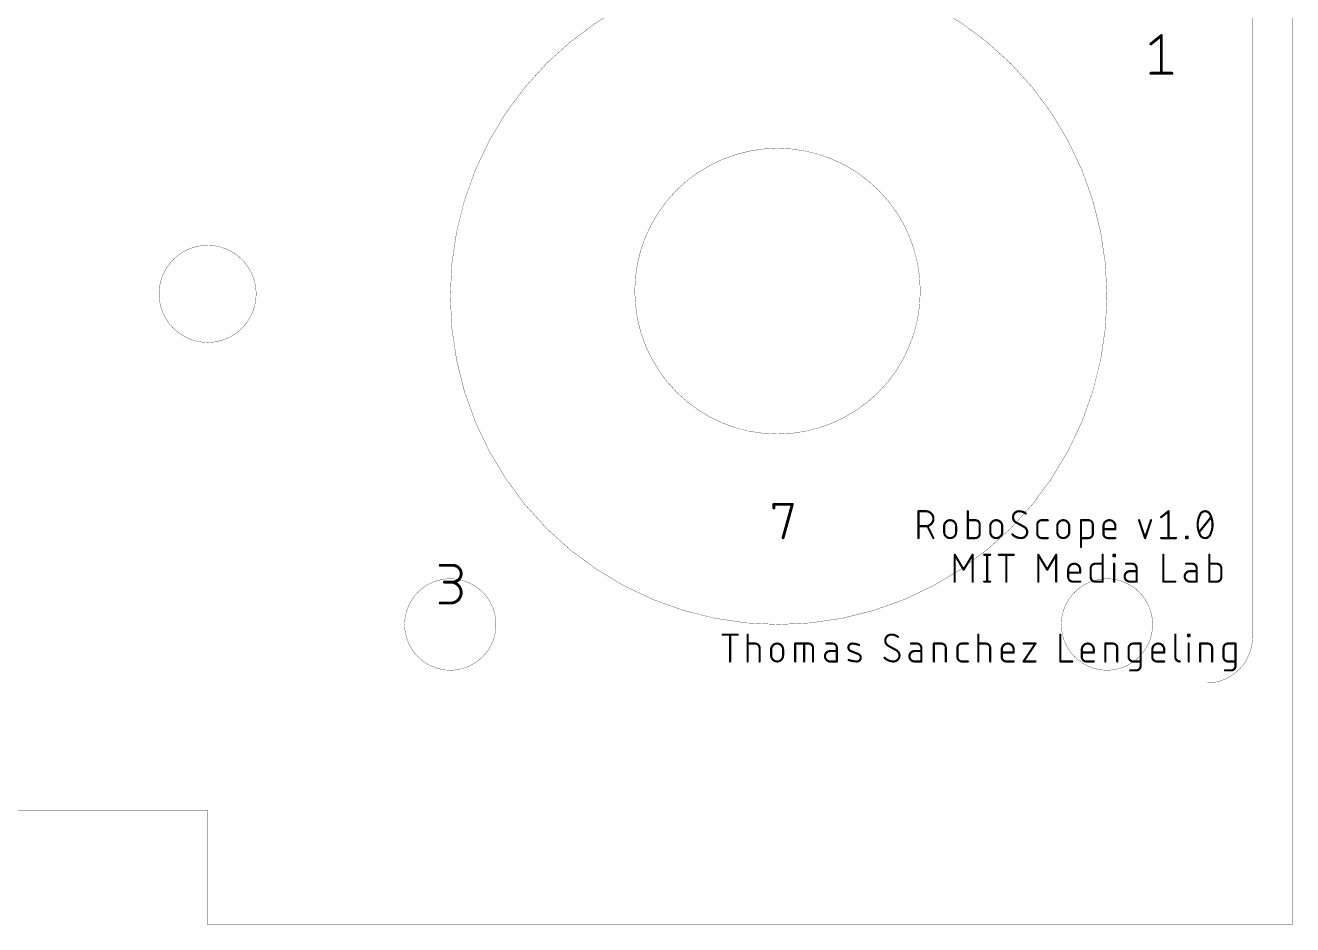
# Model space of a CAD drawing. Extents: x -4 to 80, y -3 to 161.
# Drawn here: x 31.75 to 76.14, y -3.08 to 28.4 of the extents above; entities that cross this region are included whole.
import ezdxf

# ---------------------------------------------------------------- set-up
doc = ezdxf.new("R2010")
doc.units = 0
for name, color, linetype in [('20', 31, 'CONTINUOUS'), ('21', 253, 'CONTINUOUS'), ('48', 253, 'CONTINUOUS')]:
    doc.layers.add(name, color=color, linetype=linetype)

msp = doc.modelspace()

# ---------------------------------------------------------------- linework, layer by layer
at = {"layer": '20', "const_width": 0.01}
for points in [[(74.728, 150.1964), (74.728, 6.9839)], [(73.1241, 5.38), (2.9174, 5.38)]]:
    msp.add_lwpolyline(points, dxfattribs=at)
at = {"layer": '20'}
for points, const_width in [([(58.093, 14.094, 1), (58.093, 24.094, 1), (58.093, 14.094)], 0.01), ([(38.131, 17.3, 1), (38.131, 20.7, 1), (38.131, 17.3)], 0.01), ([(73.1241, 5.38, 0.4142), (74.728, 6.9839)], 0.01), ([(74.7305, 6.9839, 1), (74.7255, 6.9839)], 0.005), ([(74.7255, 6.9839, 1), (74.7305, 6.9839)], 0.005), ([(73.1241, 5.3825, 1), (73.1241, 5.3775)], 0.005), ([(73.1241, 5.3775, 1), (73.1241, 5.3825)], 0.005)]:
    msp.add_lwpolyline(points, format="xyb", dxfattribs=dict(at, const_width=const_width))
at = {"layer": '21'}
for points, const_width in [([(71.1708, 27.7481), (71.5377, 28.0416)], 0.1016), ([(71.5377, 28.0416), (71.5377, 26.7208)], 0.1016), ([(71.1708, 26.7208), (71.9046, 26.7208)], 0.1016), ([(57.9628, 11.5034), (57.9628, 11.6332)], 0.1016), ([(57.9628, 11.6332), (58.6119, 11.6332)], 0.1016), ([(58.6119, 11.6332), (58.2874, 10.4648)], 0.1016), ([(63.0301, 10.4521), (63.0301, 11.3919)], 0.0762), ([(63.0301, 11.3919), (63.2912, 11.3919)], 0.0762), ([(64.7576, 11.3919), (64.7576, 10.4521)], 0.0762), ([(65.0186, 11.0786), (64.7576, 11.0786)], 0.0762), ([(67.349, 11.0786), (67.5579, 11.0786)], 0.0762), ([(68.7199, 10.1388), (68.7199, 11.0786)], 0.0762), ([(68.7199, 11.0786), (68.981, 11.0786)], 0.0762), ([(70.7575, 11.0786), (70.9664, 10.4521)], 0.0762), ([(70.9664, 10.4521), (71.1752, 11.0786)], 0.0762), ([(71.5283, 11.1831), (71.7893, 11.3919)], 0.0762), ([(71.7893, 11.3919), (71.7893, 10.4521)], 0.0762), ([(72.8606, 10.6609), (73.2783, 11.1831)], 0.0762), ([(63.2912, 10.8698), (63.0301, 10.8698)], 0.0762), ([(63.5522, 10.4521), (63.3434, 10.8698)], 0.0762), ([(63.93, 10.6609), (63.93, 10.8698)], 0.0762), ([(64.3477, 10.8698), (64.3477, 10.6609)], 0.0762), ([(65.1752, 10.6087), (65.1752, 10.922)], 0.0762), ([(65.5455, 10.6609), (65.5455, 10.8698)], 0.0762), ([(65.9632, 10.8698), (65.9632, 10.6609)], 0.0762), ([(66.7339, 10.8437), (66.4467, 11.0003)], 0.0762), ([(67.1924, 10.6087), (67.1924, 10.922)], 0.0762), ([(67.8924, 10.6609), (67.8924, 10.8698)], 0.0762), ([(68.3101, 10.8698), (68.3101, 10.6609)], 0.0762), ([(69.1376, 10.922), (69.1376, 10.6087)], 0.0762), ([(69.5078, 10.6087), (69.5078, 10.8698)], 0.0762), ([(69.9255, 10.7654), (69.5078, 10.7654)], 0.0762), ([(69.9255, 10.8698), (69.9255, 10.7654)], 0.0762), ([(64.7576, 10.4521), (65.0186, 10.4521)], 0.0762), ([(67.5579, 10.4521), (67.349, 10.4521)], 0.0762), ([(68.981, 10.4521), (68.7199, 10.4521)], 0.0762), ([(69.9255, 10.4521), (69.6645, 10.4521)], 0.0762), ([(71.5283, 10.4521), (72.0504, 10.4521)], 0.0762), ([(72.4033, 10.4521), (72.4033, 10.5043)], 0.0762), ([(72.4033, 10.5043), (72.4555, 10.5043)], 0.0762), ([(72.4555, 10.4521), (72.4033, 10.4521)], 0.0762), ([(72.4555, 10.5043), (72.4555, 10.4521)], 0.0762), ([(64.3001, 8.9281), (64.3001, 9.8679)], 0.0762), ([(64.3001, 9.8679), (64.6134, 9.3458)], 0.0762), ([(64.6134, 9.3458), (64.9266, 9.8679)], 0.0762), ([(64.9266, 9.8679), (64.9266, 8.9281)], 0.0762), ([(65.3319, 9.8679), (65.5407, 9.8679)], 0.0762), ([(65.4363, 9.8679), (65.4363, 8.9281)], 0.0762), ([(65.8458, 9.8679), (66.3679, 9.8679)], 0.0762), ([(66.1069, 8.9281), (66.1069, 9.8679)], 0.0762), ([(67.2262, 8.9281), (67.2262, 9.8679)], 0.0762), ([(67.2262, 9.8679), (67.5394, 9.3458)], 0.0762), ([(67.5394, 9.3458), (67.8527, 9.8679)], 0.0762), ([(67.8527, 9.8679), (67.8527, 8.9281)], 0.0762), ([(69.4811, 9.8679), (69.4811, 8.9281)], 0.0762), ([(69.8603, 9.8157), (69.8603, 9.8679)], 0.0762), ([(69.8603, 9.8679), (69.9125, 9.8679)], 0.0762), ([(69.9125, 9.8157), (69.8603, 9.8157)], 0.0762), ([(69.9125, 9.8679), (69.9125, 9.8157)], 0.0762), ([(71.6083, 9.8679), (71.6083, 8.9281)], 0.0762), ([(73.2178, 9.8679), (73.2178, 8.9281)], 0.0762), ([(46.2788, 9.4996), (46.7191, 9.4996)], 0.1016), ([(68.2755, 9.0847), (68.2755, 9.3458)], 0.0762), ([(68.6932, 9.3458), (68.6932, 9.2414)], 0.0762), ([(69.0634, 9.0847), (69.0634, 9.398)], 0.0762), ([(69.22, 9.5546), (69.4811, 9.5546)], 0.0762), ([(69.8864, 8.9281), (69.8864, 9.5546)], 0.0762), ([(70.5131, 9.5546), (70.3043, 9.5546)], 0.0762), ([(70.6698, 9.2936), (70.4348, 9.2936)], 0.0762), ([(70.6698, 8.9281), (70.6698, 9.398)], 0.0762), ([(72.6162, 9.5546), (72.4074, 9.5546)], 0.0762), ([(72.7729, 9.2936), (72.5379, 9.2936)], 0.0762), ([(72.7729, 8.9281), (72.7729, 9.398)], 0.0762), ([(73.4788, 9.5546), (73.2178, 9.5546)], 0.0762), ([(73.6354, 9.0847), (73.6354, 9.398)], 0.0762), ([(46.7191, 8.9126), (46.4256, 8.9126)], 0.1016), ([(65.3319, 8.9281), (65.5407, 8.9281)], 0.0762), ([(68.6932, 9.2414), (68.2755, 9.2414)], 0.0762), ([(68.6932, 8.9281), (68.4321, 8.9281)], 0.0762), ([(69.4811, 8.9281), (69.22, 8.9281)], 0.0762), ([(70.4348, 8.9281), (70.6698, 8.9281)], 0.0762), ([(71.6083, 8.9281), (72.0259, 8.9281)], 0.0762), ([(72.5379, 8.9281), (72.7729, 8.9281)], 0.0762), ([(73.2178, 8.9281), (73.4788, 8.9281)], 0.0762), ([(46.2788, 8.1788), (46.6457, 8.1788)], 0.1016), ([(56.1721, 7.0739), (56.6942, 7.0739)], 0.0762), ([(56.4332, 6.1341), (56.4332, 7.0739)], 0.0762), ([(57.0473, 6.1341), (57.0473, 7.0739)], 0.0762), ([(65.1244, 6.1341), (65.1244, 7.0739)], 0.0762), ([(68, 7.0739), (68, 6.1341)], 0.0762), ([(72.0254, 7.0739), (72.0254, 6.2907)], 0.0762), ([(72.4699, 7.0217), (72.4699, 7.0739)], 0.0762), ([(72.4699, 7.0739), (72.5221, 7.0739)], 0.0762), ([(72.5221, 7.0739), (72.5221, 7.0217)], 0.0762), ([(57.0473, 6.7606), (57.3083, 6.7606)], 0.0762), ([(58.7107, 6.1341), (58.7107, 6.7606)], 0.0762), ([(58.7107, 6.7606), (59.1806, 6.7606)], 0.0762), ([(59.0239, 6.1341), (59.0239, 6.7606)], 0.0762), ([(60.0165, 6.7606), (59.8076, 6.7606)], 0.0762), ([(62.259, 6.5257), (61.9719, 6.6823)], 0.0762), ([(62.973, 6.7606), (62.7642, 6.7606)], 0.0762), ([(63.5699, 6.1341), (63.5699, 6.7606)], 0.0762), ([(63.5699, 6.7606), (63.831, 6.7606)], 0.0762), ([(64.5506, 6.7606), (64.7594, 6.7606)], 0.0762), ([(65.1244, 6.7606), (65.3855, 6.7606)], 0.0762), ([(66.7094, 6.7606), (67.1271, 6.7606)], 0.0762), ([(67.1271, 6.7606), (66.7094, 6.1341)], 0.0762), ([(69.5745, 6.1341), (69.5745, 6.7606)], 0.0762), ([(69.5745, 6.7606), (69.8355, 6.7606)], 0.0762), ([(70.5495, 6.7606), (70.8106, 6.7606)], 0.0762), ([(70.8106, 6.7606), (70.8106, 5.9775)], 0.0762), ([(72.5221, 7.0217), (72.4699, 7.0217)], 0.0762), ([(72.496, 6.1341), (72.496, 6.7606)], 0.0762), ([(72.8968, 6.1341), (72.8968, 6.7606)], 0.0762), ([(72.8968, 6.7606), (73.1578, 6.7606)], 0.0762), ([(73.8718, 6.7606), (74.1329, 6.7606)], 0.0762), ([(74.1329, 6.7606), (74.1329, 5.9775)], 0.0762), ([(57.465, 6.604), (57.465, 6.1341)], 0.0762), ([(57.8702, 6.3429), (57.8702, 6.5518)], 0.0762), ([(58.2879, 6.5518), (58.2879, 6.3429)], 0.0762), ([(59.3372, 6.604), (59.3372, 6.1341)], 0.0762), ([(60.1731, 6.4996), (59.9381, 6.4996)], 0.0762), ([(60.1731, 6.1341), (60.1731, 6.604)], 0.0762), ([(60.9223, 6.3952), (60.6612, 6.4996)], 0.0762), ([(63.1296, 6.4996), (62.8947, 6.4996)], 0.0762), ([(63.1296, 6.1341), (63.1296, 6.604)], 0.0762), ([(63.9876, 6.604), (63.9876, 6.1341)], 0.0762), ([(64.3939, 6.2907), (64.3939, 6.604)], 0.0762), ([(65.5421, 6.604), (65.5421, 6.1341)], 0.0762), ([(65.9474, 6.2907), (65.9474, 6.5518)], 0.0762), ([(66.3651, 6.4474), (65.9474, 6.4474)], 0.0762), ([(66.3651, 6.5518), (66.3651, 6.4474)], 0.0762), ([(68.7515, 6.2907), (68.7515, 6.5518)], 0.0762), ([(69.1692, 6.4474), (68.7515, 6.4474)], 0.0762), ([(69.1692, 6.5518), (69.1692, 6.4474)], 0.0762), ([(69.9922, 6.604), (69.9922, 6.1341)], 0.0762), ([(70.3929, 6.2907), (70.3929, 6.604)], 0.0762), ([(71.2204, 6.2907), (71.2204, 6.5518)], 0.0762), ([(71.6381, 6.4474), (71.2204, 6.4474)], 0.0762), ([(71.6381, 6.5518), (71.6381, 6.4474)], 0.0762), ([(73.3145, 6.604), (73.3145, 6.1341)], 0.0762), ([(73.7152, 6.2907), (73.7152, 6.604)], 0.0762), ([(59.9381, 6.1341), (60.1731, 6.1341)], 0.0762), ([(62.8947, 6.1341), (63.1296, 6.1341)], 0.0762), ([(64.7594, 6.1341), (64.5506, 6.1341)], 0.0762), ([(66.3651, 6.1341), (66.104, 6.1341)], 0.0762), ([(66.7094, 6.1341), (67.1271, 6.1341)], 0.0762), ([(68, 6.1341), (68.4177, 6.1341)], 0.0762), ([(69.1692, 6.1341), (68.9081, 6.1341)], 0.0762), ([(70.6539, 5.8208), (70.4451, 5.8208)], 0.0762), ([(70.8106, 6.1341), (70.5495, 6.1341)], 0.0762), ([(71.6381, 6.1341), (71.377, 6.1341)], 0.0762), ([(73.9762, 5.8208), (73.7674, 5.8208)], 0.0762), ([(74.1329, 6.1341), (73.8718, 6.1341)], 0.0762)]:
    msp.add_lwpolyline(points, dxfattribs=dict(at, const_width=const_width))
for points, const_width in [([(71.5631, 28.0416, 1), (71.5123, 28.0416)], 0.0508), ([(71.5536, 28.0218, 1), (71.5218, 28.0614)], 0.0508), ([(71.1549, 27.7679, 1), (71.1867, 27.7283)], 0.0508), ([(71.1708, 26.7462, 1), (71.1708, 26.6954)], 0.0508), ([(71.5123, 26.7208, 1), (71.5631, 26.7208)], 0.0508), ([(71.9046, 26.6954, 1), (71.9046, 26.7462)], 0.0508), ([(57.9882, 11.6332, 1), (57.9374, 11.6332)], 0.0508), ([(57.9628, 11.6586, 1), (57.9628, 11.6078)], 0.0508), ([(58.6364, 11.6264, 1), (58.5874, 11.64)], 0.0508), ([(58.6119, 11.6078, 1), (58.6119, 11.6586)], 0.0508), ([(57.9374, 11.5034, 1), (57.9882, 11.5034)], 0.0508), ([(63.0492, 11.3919, 1), (63.0111, 11.3919)], 0.0381), ([(63.0301, 11.4109, 1), (63.0301, 11.3728)], 0.0381), ([(63.2912, 10.8698, 1), (63.2912, 11.3919)], 0.0762), ([(63.2912, 11.4109, 1), (63.2912, 11.3728)], 0.0381), ([(63.2912, 11.3728, 1), (63.2912, 11.4109)], 0.0381), ([(64.3477, 10.8698, 1), (63.93, 10.8698)], 0.0762), ([(64.7766, 11.3919, 1), (64.7385, 11.3919)], 0.0381), ([(64.7576, 11.0977, 1), (64.7576, 11.0596)], 0.0381), ([(65.1752, 10.922, 0.4142), (65.0186, 11.0786)], 0.0762), ([(65.0186, 11.0977, 1), (65.0186, 11.0596)], 0.0381), ([(65.0186, 11.0596, 1), (65.0186, 11.0977)], 0.0381), ([(65.9632, 10.8698, 1), (65.5455, 10.8698)], 0.0762), ([(66.5512, 11.3919, 0.4142), (66.3423, 11.1831)], 0.0762), ([(66.3423, 11.1831, 0.2656), (66.4467, 11.0003)], 0.0762), ([(66.3614, 11.1831, 1), (66.3233, 11.1831)], 0.0381), ([(66.3233, 11.1831, 1), (66.3614, 11.1831)], 0.0381), ([(66.7861, 11.3136, 0.1623), (66.5512, 11.3919)], 0.0762), ([(66.5512, 11.4109, 1), (66.5512, 11.3729)], 0.0381), ([(66.5512, 11.3728, 1), (66.5512, 11.4109)], 0.0381), ([(66.7747, 11.2983, 1), (66.7975, 11.3288)], 0.0381), ([(67.349, 11.0786, 0.4142), (67.1924, 10.922)], 0.0762), ([(67.349, 11.0977, 1), (67.349, 11.0596)], 0.0381), ([(67.349, 11.0596, 1), (67.349, 11.0977)], 0.0381), ([(67.5579, 11.0596, 1), (67.5579, 11.0977)], 0.0381), ([(68.3101, 10.8698, 1), (67.8924, 10.8698)], 0.0762), ([(68.7199, 11.0977, 1), (68.7199, 11.0596)], 0.0381), ([(68.739, 11.0786, 1), (68.7009, 11.0786)], 0.0381), ([(69.1376, 10.922, 0.4142), (68.981, 11.0786)], 0.0762), ([(68.981, 11.0977, 1), (68.981, 11.0596)], 0.0381), ([(68.981, 11.0596, 1), (68.981, 11.0977)], 0.0381), ([(69.9255, 10.8698, 1), (69.5078, 10.8698)], 0.0762), ([(70.7756, 11.0847, 1), (70.7394, 11.0726)], 0.0381), ([(71.1933, 11.0726, 1), (71.1571, 11.0847)], 0.0381), ([(71.5164, 11.1979, 1), (71.5402, 11.1682)], 0.0381), ([(71.8084, 11.3919, 1), (71.7703, 11.3919)], 0.0381), ([(71.8012, 11.377, 1), (71.7774, 11.4068)], 0.0381), ([(72.8867, 11.2614, 0.1139), (72.8084, 10.922)], 0.0762), ([(73.0695, 11.3919, 0.3205), (72.8867, 11.2614)], 0.0762), ([(72.8687, 11.2676, 1), (72.9047, 11.2552)], 0.0381), ([(72.9039, 11.253, 1), (72.8696, 11.2697)], 0.0381), ([(73.2522, 11.2614, 0.3205), (73.0695, 11.3919)], 0.0762), ([(73.0695, 11.4109, 1), (73.0695, 11.3729)], 0.0381), ([(73.0695, 11.3729, 1), (73.0695, 11.4109)], 0.0381), ([(73.3305, 10.922, 0.1139), (73.2522, 11.2614)], 0.0762), ([(73.2693, 11.2697, 1), (73.2351, 11.253)], 0.0381), ([(73.2342, 11.2552, 1), (73.2702, 11.2676)], 0.0381), ([(73.2932, 11.1712, 1), (73.2634, 11.195)], 0.0381), ([(63.0301, 10.8888, 1), (63.0301, 10.8507)], 0.0381), ([(63.2912, 10.8888, 1), (63.2912, 10.8507)], 0.0381), ([(63.2912, 10.8507, 1), (63.2912, 10.8888)], 0.0381), ([(63.3604, 10.8783, 1), (63.3263, 10.8613)], 0.0381), ([(63.93, 10.6609, 1), (64.3477, 10.6609)], 0.0762), ([(63.9491, 10.8698, 1), (63.911, 10.8698)], 0.0381), ([(63.911, 10.8698, 1), (63.9491, 10.8698)], 0.0381), ([(63.9491, 10.6609, 1), (63.911, 10.6609)], 0.0381), ([(63.911, 10.6609, 1), (63.9491, 10.6609)], 0.0381), ([(64.3668, 10.8698, 1), (64.3287, 10.8698)], 0.0381), ([(64.3287, 10.8698, 1), (64.3668, 10.8698)], 0.0381), ([(64.3668, 10.6609, 1), (64.3287, 10.6609)], 0.0381), ([(64.3287, 10.6609, 1), (64.3668, 10.6609)], 0.0381), ([(65.1943, 10.922, 1), (65.1562, 10.922)], 0.0381), ([(65.1562, 10.922, 1), (65.1943, 10.922)], 0.0381), ([(65.5645, 10.8698, 1), (65.5264, 10.8698)], 0.0381), ([(65.5264, 10.8698, 1), (65.5645, 10.8698)], 0.0381), ([(65.5455, 10.6609, 1), (65.9632, 10.6609)], 0.0762), ([(65.5645, 10.6609, 1), (65.5264, 10.6609)], 0.0381), ([(65.5264, 10.6609, 1), (65.5645, 10.6609)], 0.0381), ([(65.9822, 10.8698, 1), (65.9441, 10.8698)], 0.0381), ([(65.9441, 10.8698, 1), (65.9822, 10.8698)], 0.0381), ([(65.9822, 10.6609, 1), (65.9441, 10.6609)], 0.0381), ([(65.9441, 10.6609, 1), (65.9822, 10.6609)], 0.0381), ([(66.4559, 11.017, 1), (66.4376, 10.9836)], 0.0381), ([(66.4371, 10.9839, 1), (66.4564, 11.0167)], 0.0381), ([(66.6295, 10.4521, 0.4142), (66.8383, 10.6609)], 0.0762), ([(66.8383, 10.6609, 0.2656), (66.7339, 10.8437)], 0.0762), ([(66.7436, 10.8601, 1), (66.7242, 10.8273)], 0.0381), ([(66.7248, 10.827, 1), (66.743, 10.8604)], 0.0381), ([(66.8574, 10.6609, 1), (66.8193, 10.6609)], 0.0381), ([(66.8193, 10.6609, 1), (66.8574, 10.6609)], 0.0381), ([(67.2115, 10.922, 1), (67.1734, 10.922)], 0.0381), ([(67.1734, 10.922, 1), (67.2115, 10.922)], 0.0381), ([(67.8924, 10.6609, 1), (68.3101, 10.6609)], 0.0762), ([(67.9115, 10.8698, 1), (67.8734, 10.8698)], 0.0381), ([(67.8734, 10.8698, 1), (67.9115, 10.8698)], 0.0381), ([(67.9115, 10.6609, 1), (67.8734, 10.6609)], 0.0381), ([(67.8734, 10.6609, 1), (67.9115, 10.6609)], 0.0381), ([(68.3292, 10.8698, 1), (68.2911, 10.8698)], 0.0381), ([(68.2911, 10.8698, 1), (68.3292, 10.8698)], 0.0381), ([(68.3292, 10.6609, 1), (68.2911, 10.6609)], 0.0381), ([(68.2911, 10.6609, 1), (68.3292, 10.6609)], 0.0381), ([(69.1567, 10.922, 1), (69.1186, 10.922)], 0.0381), ([(69.1186, 10.922, 1), (69.1567, 10.922)], 0.0381), ([(69.5078, 10.7844, 1), (69.5078, 10.7463)], 0.0381), ([(69.5269, 10.8698, 1), (69.4888, 10.8698)], 0.0381), ([(69.4888, 10.8698, 1), (69.5269, 10.8698)], 0.0381), ([(69.9446, 10.8698, 1), (69.9065, 10.8698)], 0.0381), ([(69.9065, 10.8698, 1), (69.9446, 10.8698)], 0.0381), ([(69.9065, 10.7654, 1), (69.9446, 10.7654)], 0.0381), ([(69.9255, 10.7463, 1), (69.9255, 10.7844)], 0.0381), ([(72.8084, 10.922, 0.1139), (72.8867, 10.5826)], 0.0762), ([(72.8275, 10.922, 1), (72.7894, 10.922)], 0.0381), ([(72.7894, 10.922, 1), (72.8275, 10.922)], 0.0381), ([(72.8457, 10.6728, 1), (72.8755, 10.649)], 0.0381), ([(73.2522, 10.5826, 0.1139), (73.3305, 10.922)], 0.0762), ([(73.3496, 10.922, 1), (73.3115, 10.922)], 0.0381), ([(73.3115, 10.922, 1), (73.3496, 10.922)], 0.0381), ([(58.2629, 10.4716, 1), (58.3118, 10.458)], 0.0508), ([(63.0111, 10.4521, 1), (63.0492, 10.4521)], 0.0381), ([(63.5352, 10.4436, 1), (63.5692, 10.4606)], 0.0381), ([(64.7576, 10.4711, 1), (64.7576, 10.433)], 0.0381), ([(64.7385, 10.4521, 1), (64.7766, 10.4521)], 0.0381), ([(65.0186, 10.4521, 0.4142), (65.1752, 10.6087)], 0.0762), ([(65.0186, 10.4711, 1), (65.0186, 10.433)], 0.0381), ([(65.0186, 10.433, 1), (65.0186, 10.4711)], 0.0381), ([(65.1943, 10.6087, 1), (65.1562, 10.6087)], 0.0381), ([(65.1562, 10.6087, 1), (65.1943, 10.6087)], 0.0381), ([(66.3162, 10.5826, 0.2), (66.6295, 10.4521)], 0.0762), ([(66.3297, 10.596, 1), (66.3027, 10.5692)], 0.0381), ([(66.6295, 10.4711, 1), (66.6295, 10.433)], 0.0381), ([(66.6295, 10.4331, 1), (66.6295, 10.4711)], 0.0381), ([(67.1924, 10.6087, 0.4142), (67.349, 10.4521)], 0.0762), ([(67.2115, 10.6087, 1), (67.1734, 10.6087)], 0.0381), ([(67.1734, 10.6087, 1), (67.2115, 10.6087)], 0.0381), ([(67.349, 10.4711, 1), (67.349, 10.433)], 0.0381), ([(67.349, 10.433, 1), (67.349, 10.4711)], 0.0381), ([(67.5579, 10.433, 1), (67.5579, 10.4711)], 0.0381), ([(68.7199, 10.4711, 1), (68.7199, 10.433)], 0.0381), ([(68.981, 10.4521, 0.4142), (69.1376, 10.6087)], 0.0762), ([(68.981, 10.4711, 1), (68.981, 10.433)], 0.0381), ([(68.981, 10.433, 1), (68.981, 10.4711)], 0.0381), ([(69.1567, 10.6087, 1), (69.1186, 10.6087)], 0.0381), ([(69.1186, 10.6087, 1), (69.1567, 10.6087)], 0.0381), ([(69.5078, 10.6087, 0.4142), (69.6645, 10.4521)], 0.0762), ([(69.5269, 10.6087, 1), (69.4888, 10.6087)], 0.0381), ([(69.4888, 10.6087, 1), (69.5269, 10.6087)], 0.0381), ([(69.6645, 10.4711, 1), (69.6645, 10.433)], 0.0381), ([(69.6645, 10.433, 1), (69.6645, 10.4711)], 0.0381), ([(69.9255, 10.433, 1), (69.9255, 10.4711)], 0.0381), ([(70.9483, 10.4581, 1), (70.9844, 10.4461)], 0.0381), ([(70.9483, 10.4461, 1), (70.9844, 10.4581)], 0.0381), ([(71.5283, 10.4711, 1), (71.5283, 10.433)], 0.0381), ([(71.7703, 10.4521, 1), (71.8084, 10.4521)], 0.0381), ([(72.0504, 10.433, 1), (72.0504, 10.4711)], 0.0381), ([(72.4033, 10.5234, 1), (72.4033, 10.4853)], 0.0381), ([(72.4223, 10.5043, 1), (72.3842, 10.5043)], 0.0381), ([(72.4033, 10.4711, 1), (72.4033, 10.433)], 0.0381), ([(72.3842, 10.4521, 1), (72.4223, 10.4521)], 0.0381), ([(72.4745, 10.5043, 1), (72.4364, 10.5043)], 0.0381), ([(72.4364, 10.4521, 1), (72.4745, 10.4521)], 0.0381), ([(72.4555, 10.4853, 1), (72.4555, 10.5234)], 0.0381), ([(72.4555, 10.433, 1), (72.4555, 10.4711)], 0.0381), ([(72.8867, 10.5826, 0.3205), (73.0695, 10.4521)], 0.0762), ([(72.9047, 10.5888, 1), (72.8687, 10.5764)], 0.0381), ([(72.8696, 10.5743, 1), (72.9039, 10.591)], 0.0381), ([(73.0695, 10.4521, 0.3205), (73.2522, 10.5826)], 0.0762), ([(73.0695, 10.4711, 1), (73.0695, 10.4331)], 0.0381), ([(73.0695, 10.4331, 1), (73.0695, 10.4711)], 0.0381), ([(73.2351, 10.591, 1), (73.2693, 10.5743)], 0.0381), ([(73.2702, 10.5764, 1), (73.2342, 10.5888)], 0.0381), ([(64.3164, 9.8777, 1), (64.2838, 9.8581)], 0.0381), ([(64.3191, 9.8679, 1), (64.2811, 9.8679)], 0.0381), ([(64.9457, 9.8679, 1), (64.9076, 9.8679)], 0.0381), ([(64.943, 9.8581, 1), (64.9103, 9.8777)], 0.0381), ([(65.3319, 9.887, 1), (65.3319, 9.8489)], 0.0381), ([(65.4554, 9.8679, 1), (65.4173, 9.8679)], 0.0381), ([(65.5407, 9.8489, 1), (65.5407, 9.887)], 0.0381), ([(65.8458, 9.887, 1), (65.8458, 9.8489)], 0.0381), ([(66.1259, 9.8679, 1), (66.0878, 9.8679)], 0.0381), ([(66.3679, 9.8489, 1), (66.3679, 9.887)], 0.0381), ([(67.2425, 9.8777, 1), (67.2098, 9.8581)], 0.0381), ([(67.2452, 9.8679, 1), (67.2071, 9.8679)], 0.0381), ([(67.8717, 9.8679, 1), (67.8336, 9.8679)], 0.0381), ([(67.869, 9.8581, 1), (67.8364, 9.8777)], 0.0381), ([(68.7009, 10.1388, 1), (68.739, 10.1388)], 0.0381), ([(69.5001, 9.8679, 1), (69.462, 9.8679)], 0.0381), ([(69.8603, 9.887, 1), (69.8603, 9.8489)], 0.0381), ([(69.8793, 9.8679, 1), (69.8412, 9.8679)], 0.0381), ([(69.8603, 9.8347, 1), (69.8603, 9.7966)], 0.0381), ([(69.8412, 9.8157, 1), (69.8793, 9.8157)], 0.0381), ([(69.9315, 9.8679, 1), (69.8934, 9.8679)], 0.0381), ([(69.8934, 9.8157, 1), (69.9315, 9.8157)], 0.0381), ([(69.9125, 9.8489, 1), (69.9125, 9.887)], 0.0381), ([(69.9125, 9.7966, 1), (69.9125, 9.8347)], 0.0381), ([(71.6273, 9.8679, 1), (71.5892, 9.8679)], 0.0381), ([(73.2368, 9.8679, 1), (73.1987, 9.8679)], 0.0381), ([(46.2788, 9.525, 1), (46.2788, 9.4742)], 0.0508), ([(46.7191, 8.9126, 1), (46.7191, 9.4996)], 0.1016), ([(46.7191, 9.525, 1), (46.7191, 9.4742)], 0.0508), ([(46.7191, 9.4742, 1), (46.7191, 9.525)], 0.0508), ([(64.597, 9.3556, 1), (64.6297, 9.336)], 0.0381), ([(64.597, 9.336, 1), (64.6297, 9.3556)], 0.0381), ([(67.5231, 9.3556, 1), (67.5558, 9.336)], 0.0381), ([(67.5231, 9.336, 1), (67.5558, 9.3556)], 0.0381), ([(68.6932, 9.3458, 1), (68.2755, 9.3458)], 0.0762), ([(68.2945, 9.3458, 1), (68.2564, 9.3458)], 0.0381), ([(68.2564, 9.3458, 1), (68.2945, 9.3458)], 0.0381), ([(68.7122, 9.3458, 1), (68.6741, 9.3458)], 0.0381), ([(68.6741, 9.3458, 1), (68.7122, 9.3458)], 0.0381), ([(69.22, 9.5546, 0.4142), (69.0634, 9.398)], 0.0762), ([(69.0824, 9.398, 1), (69.0443, 9.398)], 0.0381), ([(69.0443, 9.398, 1), (69.0824, 9.398)], 0.0381), ([(69.22, 9.5737, 1), (69.22, 9.5356)], 0.0381), ([(69.22, 9.5356, 1), (69.22, 9.5737)], 0.0381), ([(69.4811, 9.5356, 1), (69.4811, 9.5737)], 0.0381), ([(69.9054, 9.5546, 1), (69.8673, 9.5546)], 0.0381), ([(70.4348, 9.2936, 1), (70.4348, 8.9281)], 0.0762), ([(70.3043, 9.5737, 1), (70.3043, 9.5356)], 0.0381), ([(70.4348, 9.3126, 1), (70.4348, 9.2745)], 0.0381), ([(70.4348, 9.2745, 1), (70.4348, 9.3126)], 0.0381), ([(70.5131, 9.5737, 1), (70.5131, 9.5356)], 0.0381), ([(70.6698, 9.398, 0.4142), (70.5131, 9.5546)], 0.0762), ([(70.5131, 9.5356, 1), (70.5131, 9.5737)], 0.0381), ([(70.6888, 9.398, 1), (70.6507, 9.398)], 0.0381), ([(70.6507, 9.398, 1), (70.6888, 9.398)], 0.0381), ([(70.6698, 9.2745, 1), (70.6698, 9.3126)], 0.0381), ([(72.5379, 9.2936, 1), (72.5379, 8.9281)], 0.0762), ([(72.4074, 9.5737, 1), (72.4074, 9.5356)], 0.0381), ([(72.5379, 9.3126, 1), (72.5379, 9.2745)], 0.0381), ([(72.5379, 9.2745, 1), (72.5379, 9.3126)], 0.0381), ([(72.6162, 9.5737, 1), (72.6162, 9.5356)], 0.0381), ([(72.7729, 9.398, 0.4142), (72.6162, 9.5546)], 0.0762), ([(72.6162, 9.5356, 1), (72.6162, 9.5737)], 0.0381), ([(72.7919, 9.398, 1), (72.7538, 9.398)], 0.0381), ([(72.7538, 9.398, 1), (72.7919, 9.398)], 0.0381), ([(72.7729, 9.2745, 1), (72.7729, 9.3126)], 0.0381), ([(73.2178, 9.5737, 1), (73.2178, 9.5356)], 0.0381), ([(73.4788, 9.5737, 1), (73.4788, 9.5356)], 0.0381), ([(73.6354, 9.398, 0.4142), (73.4788, 9.5546)], 0.0762), ([(73.4788, 9.5356, 1), (73.4788, 9.5737)], 0.0381), ([(73.6545, 9.398, 1), (73.6164, 9.398)], 0.0381), ([(73.6164, 9.398, 1), (73.6545, 9.398)], 0.0381), ([(46.4256, 8.938, 1), (46.4256, 8.8872)], 0.0508), ([(46.6457, 8.1788, 1), (46.6457, 8.9126)], 0.1016), ([(46.6457, 8.938, 1), (46.6457, 8.8872)], 0.0508), ([(46.7191, 8.938, 1), (46.7191, 8.8872)], 0.0508), ([(46.7191, 8.8872, 1), (46.7191, 8.938)], 0.0508), ([(64.2811, 8.9281, 1), (64.3191, 8.9281)], 0.0381), ([(64.9076, 8.9281, 1), (64.9457, 8.9281)], 0.0381), ([(65.3319, 8.9472, 1), (65.3319, 8.9091)], 0.0381), ([(65.4173, 8.9281, 1), (65.4554, 8.9281)], 0.0381), ([(65.5407, 8.9091, 1), (65.5407, 8.9472)], 0.0381), ([(66.0878, 8.9281, 1), (66.1259, 8.9281)], 0.0381), ([(67.2071, 8.9281, 1), (67.2452, 8.9281)], 0.0381), ([(67.8336, 8.9281, 1), (67.8717, 8.9281)], 0.0381), ([(68.2755, 9.2604, 1), (68.2755, 9.2223)], 0.0381), ([(68.2755, 9.0847, 0.4142), (68.4321, 8.9281)], 0.0762), ([(68.2945, 9.0847, 1), (68.2564, 9.0847)], 0.0381), ([(68.2564, 9.0847, 1), (68.2945, 9.0847)], 0.0381), ([(68.4321, 8.9472, 1), (68.4321, 8.9091)], 0.0381), ([(68.4321, 8.9091, 1), (68.4321, 8.9472)], 0.0381), ([(68.6741, 9.2414, 1), (68.7122, 9.2414)], 0.0381), ([(68.6932, 9.2223, 1), (68.6932, 9.2604)], 0.0381), ([(68.6932, 8.9091, 1), (68.6932, 8.9472)], 0.0381), ([(69.0634, 9.0847, 0.4142), (69.22, 8.9281)], 0.0762), ([(69.0824, 9.0847, 1), (69.0443, 9.0847)], 0.0381), ([(69.0443, 9.0847, 1), (69.0824, 9.0847)], 0.0381), ([(69.22, 8.9472, 1), (69.22, 8.9091)], 0.0381), ([(69.22, 8.9091, 1), (69.22, 8.9472)], 0.0381), ([(69.462, 8.9281, 1), (69.5001, 8.9281)], 0.0381), ([(69.4811, 8.9091, 1), (69.4811, 8.9472)], 0.0381), ([(69.8673, 8.9281, 1), (69.9054, 8.9281)], 0.0381), ([(70.4348, 8.9472, 1), (70.4348, 8.9091)], 0.0381), ([(70.4348, 8.9091, 1), (70.4348, 8.9472)], 0.0381), ([(70.6507, 8.9281, 1), (70.6888, 8.9281)], 0.0381), ([(70.6698, 8.9091, 1), (70.6698, 8.9472)], 0.0381), ([(71.6083, 8.9472, 1), (71.6083, 8.9091)], 0.0381), ([(71.5892, 8.9281, 1), (71.6273, 8.9281)], 0.0381), ([(72.0259, 8.9091, 1), (72.0259, 8.9472)], 0.0381), ([(72.5379, 8.9472, 1), (72.5379, 8.9091)], 0.0381), ([(72.5379, 8.9091, 1), (72.5379, 8.9472)], 0.0381), ([(72.7538, 8.9281, 1), (72.7919, 8.9281)], 0.0381), ([(72.7729, 8.9091, 1), (72.7729, 8.9472)], 0.0381), ([(73.2178, 8.9472, 1), (73.2178, 8.9091)], 0.0381), ([(73.1987, 8.9281, 1), (73.2368, 8.9281)], 0.0381), ([(73.4788, 8.9281, 0.4142), (73.6354, 9.0847)], 0.0762), ([(73.4788, 8.9472, 1), (73.4788, 8.9091)], 0.0381), ([(73.4788, 8.9091, 1), (73.4788, 8.9472)], 0.0381), ([(73.6545, 9.0847, 1), (73.6164, 9.0847)], 0.0381), ([(73.6164, 9.0847, 1), (73.6545, 9.0847)], 0.0381), ([(46.2788, 8.2042, 1), (46.2788, 8.1534)], 0.0508), ([(46.6457, 8.2042, 1), (46.6457, 8.1534)], 0.0508), ([(46.6457, 8.1534, 1), (46.6457, 8.2042)], 0.0508), ([(56.1721, 7.093, 1), (56.1721, 7.0549)], 0.0381), ([(56.4522, 7.0739, 1), (56.4141, 7.0739)], 0.0381), ([(56.6942, 7.0549, 1), (56.6942, 7.093)], 0.0381), ([(57.0663, 7.0739, 1), (57.0282, 7.0739)], 0.0381), ([(62.0763, 7.0739, 0.4142), (61.8675, 6.8651)], 0.0762), ([(62.3112, 6.9956, 0.1623), (62.0763, 7.0739)], 0.0762), ([(62.0763, 7.0929, 1), (62.0763, 7.0549)], 0.0381), ([(62.0763, 7.0548, 1), (62.0763, 7.0929)], 0.0381), ([(65.1435, 7.0739, 1), (65.1054, 7.0739)], 0.0381), ([(68.0191, 7.0739, 1), (67.981, 7.0739)], 0.0381), ([(72.0444, 7.0739, 1), (72.0064, 7.0739)], 0.0381), ([(72.4699, 7.093, 1), (72.4699, 7.0549)], 0.0381), ([(72.489, 7.0739, 1), (72.4509, 7.0739)], 0.0381), ([(72.5412, 7.0739, 1), (72.5031, 7.0739)], 0.0381), ([(72.5221, 7.0549, 1), (72.5221, 7.093)], 0.0381), ([(57.0473, 6.7797, 1), (57.0473, 6.7416)], 0.0381), ([(57.3083, 6.7797, 1), (57.3083, 6.7416)], 0.0381), ([(57.465, 6.604, 0.4142), (57.3083, 6.7606)], 0.0762), ([(57.3083, 6.7416, 1), (57.3083, 6.7797)], 0.0381), ([(58.2879, 6.5518, 1), (57.8702, 6.5518)], 0.0762), ([(58.7107, 6.7797, 1), (58.7107, 6.7416)], 0.0381), ([(58.7297, 6.7606, 1), (58.6916, 6.7606)], 0.0381), ([(59.043, 6.7606, 1), (59.0049, 6.7606)], 0.0381), ([(59.1806, 6.7797, 1), (59.1806, 6.7416)], 0.0381), ([(59.3372, 6.604, 0.4142), (59.1806, 6.7606)], 0.0762), ([(59.1806, 6.7416, 1), (59.1806, 6.7797)], 0.0381), ([(59.8076, 6.7797, 1), (59.8076, 6.7416)], 0.0381), ([(60.0165, 6.7797, 1), (60.0165, 6.7416)], 0.0381), ([(60.1731, 6.604, 0.4142), (60.0165, 6.7606)], 0.0762), ([(60.0165, 6.7416, 1), (60.0165, 6.7797)], 0.0381), ([(60.7135, 6.7606, 0.8318), (60.6612, 6.4996)], 0.0762), ([(60.7137, 6.7797, 1), (60.7132, 6.7416)], 0.0381), ([(60.9484, 6.7084, 0.1026), (60.7135, 6.7606)], 0.0762), ([(60.7132, 6.7416, 1), (60.7137, 6.7797)], 0.0381), ([(60.9406, 6.6911, 1), (60.9562, 6.7258)], 0.0381), ([(61.8865, 6.8651, 1), (61.8484, 6.8651)], 0.0381), ([(61.8484, 6.8651, 1), (61.8865, 6.8651)], 0.0381), ([(61.8675, 6.8651, 0.2656), (61.9719, 6.6823)], 0.0762), ([(61.981, 6.699, 1), (61.9627, 6.6656)], 0.0381), ([(61.9622, 6.6659, 1), (61.9815, 6.6987)], 0.0381), ([(62.2998, 6.9803, 1), (62.3227, 7.0108)], 0.0381), ([(62.7642, 6.7797, 1), (62.7642, 6.7416)], 0.0381), ([(62.973, 6.7797, 1), (62.973, 6.7416)], 0.0381), ([(63.1296, 6.604, 0.4142), (62.973, 6.7606)], 0.0762), ([(62.973, 6.7416, 1), (62.973, 6.7797)], 0.0381), ([(63.5699, 6.7797, 1), (63.5699, 6.7416)], 0.0381), ([(63.589, 6.7606, 1), (63.5509, 6.7606)], 0.0381), ([(63.831, 6.7797, 1), (63.831, 6.7416)], 0.0381), ([(63.9876, 6.604, 0.4142), (63.831, 6.7606)], 0.0762), ([(63.831, 6.7416, 1), (63.831, 6.7797)], 0.0381), ([(64.5506, 6.7606, 0.4142), (64.3939, 6.604)], 0.0762), ([(64.5506, 6.7797, 1), (64.5506, 6.7416)], 0.0381), ([(64.5506, 6.7416, 1), (64.5506, 6.7797)], 0.0381), ([(64.7594, 6.7416, 1), (64.7594, 6.7797)], 0.0381), ([(65.1244, 6.7797, 1), (65.1244, 6.7416)], 0.0381), ([(65.3855, 6.7797, 1), (65.3855, 6.7416)], 0.0381), ([(65.5421, 6.604, 0.4142), (65.3855, 6.7606)], 0.0762), ([(65.3855, 6.7416, 1), (65.3855, 6.7797)], 0.0381), ([(66.3651, 6.5518, 1), (65.9474, 6.5518)], 0.0762), ([(66.7094, 6.7797, 1), (66.7094, 6.7416)], 0.0381), ([(67.1429, 6.7501, 1), (67.1112, 6.7712)], 0.0381), ([(67.1271, 6.7416, 1), (67.1271, 6.7797)], 0.0381), ([(69.1692, 6.5518, 1), (68.7515, 6.5518)], 0.0762), ([(69.5745, 6.7797, 1), (69.5745, 6.7416)], 0.0381), ([(69.5935, 6.7606, 1), (69.5554, 6.7606)], 0.0381), ([(69.8355, 6.7797, 1), (69.8355, 6.7416)], 0.0381), ([(69.9922, 6.604, 0.4142), (69.8355, 6.7606)], 0.0762), ([(69.8355, 6.7416, 1), (69.8355, 6.7797)], 0.0381), ([(70.5495, 6.7606, 0.4142), (70.3929, 6.604)], 0.0762), ([(70.5495, 6.7797, 1), (70.5495, 6.7416)], 0.0381), ([(70.5495, 6.7416, 1), (70.5495, 6.7797)], 0.0381), ([(70.8296, 6.7606, 1), (70.7915, 6.7606)], 0.0381), ([(70.8106, 6.7416, 1), (70.8106, 6.7797)], 0.0381), ([(71.6381, 6.5518, 1), (71.2204, 6.5518)], 0.0762), ([(72.4699, 7.0407, 1), (72.4699, 7.0026)], 0.0381), ([(72.4509, 7.0217, 1), (72.489, 7.0217)], 0.0381), ([(72.5151, 6.7606, 1), (72.477, 6.7606)], 0.0381), ([(72.5031, 7.0217, 1), (72.5412, 7.0217)], 0.0381), ([(72.5221, 7.0026, 1), (72.5221, 7.0407)], 0.0381), ([(72.8968, 6.7797, 1), (72.8968, 6.7416)], 0.0381), ([(72.9158, 6.7606, 1), (72.8777, 6.7606)], 0.0381), ([(73.1578, 6.7797, 1), (73.1578, 6.7416)], 0.0381), ([(73.3145, 6.604, 0.4142), (73.1578, 6.7606)], 0.0762), ([(73.1578, 6.7416, 1), (73.1578, 6.7797)], 0.0381), ([(73.8718, 6.7606, 0.4142), (73.7152, 6.604)], 0.0762), ([(73.8718, 6.7797, 1), (73.8718, 6.7416)], 0.0381), ([(73.8718, 6.7416, 1), (73.8718, 6.7797)], 0.0381), ([(74.1519, 6.7606, 1), (74.1138, 6.7606)], 0.0381), ([(74.1329, 6.7416, 1), (74.1329, 6.7797)], 0.0381), ([(57.484, 6.604, 1), (57.4459, 6.604)], 0.0381), ([(57.4459, 6.604, 1), (57.484, 6.604)], 0.0381), ([(57.8893, 6.5518, 1), (57.8512, 6.5518)], 0.0381), ([(57.8512, 6.5518, 1), (57.8893, 6.5518)], 0.0381), ([(57.8702, 6.3429, 1), (58.2879, 6.3429)], 0.0762), ([(57.8893, 6.3429, 1), (57.8512, 6.3429)], 0.0381), ([(57.8512, 6.3429, 1), (57.8893, 6.3429)], 0.0381), ([(58.307, 6.5518, 1), (58.2689, 6.5518)], 0.0381), ([(58.2689, 6.5518, 1), (58.307, 6.5518)], 0.0381), ([(58.307, 6.3429, 1), (58.2689, 6.3429)], 0.0381), ([(58.2689, 6.3429, 1), (58.307, 6.3429)], 0.0381), ([(59.3563, 6.604, 1), (59.3182, 6.604)], 0.0381), ([(59.3182, 6.604, 1), (59.3563, 6.604)], 0.0381), ([(59.9381, 6.4996, 1), (59.9381, 6.1341)], 0.0762), ([(59.9381, 6.5186, 1), (59.9381, 6.4805)], 0.0381), ([(59.9381, 6.4805, 1), (59.9381, 6.5186)], 0.0381), ([(60.1921, 6.604, 1), (60.154, 6.604)], 0.0381), ([(60.154, 6.604, 1), (60.1921, 6.604)], 0.0381), ([(60.1731, 6.4805, 1), (60.1731, 6.5186)], 0.0381), ([(60.5829, 6.1863, 0.083), (60.8701, 6.1341)], 0.0762), ([(60.5894, 6.2042, 1), (60.5765, 6.1684)], 0.0381), ([(60.6683, 6.5173, 1), (60.6542, 6.4819)], 0.0381), ([(60.6542, 6.4819, 1), (60.6683, 6.5173)], 0.0381), ([(60.8701, 6.1341, 0.8318), (60.9223, 6.3952)], 0.0762), ([(60.9294, 6.4128, 1), (60.9152, 6.3775)], 0.0381), ([(60.9152, 6.3775, 1), (60.9294, 6.4128)], 0.0381), ([(61.8413, 6.2646, 0.2), (62.1546, 6.1341)], 0.0762), ([(61.8549, 6.278, 1), (61.8278, 6.2512)], 0.0381), ([(62.1546, 6.1341, 0.4142), (62.3635, 6.3429)], 0.0762), ([(62.3635, 6.3429, 0.2656), (62.259, 6.5257)], 0.0762), ([(62.2687, 6.5421, 1), (62.2494, 6.5093)], 0.0381), ([(62.2499, 6.509, 1), (62.2682, 6.5424)], 0.0381), ([(62.3825, 6.3429, 1), (62.3444, 6.3429)], 0.0381), ([(62.3444, 6.3429, 1), (62.3825, 6.3429)], 0.0381), ([(62.8947, 6.4996, 1), (62.8947, 6.1341)], 0.0762), ([(62.8947, 6.5186, 1), (62.8947, 6.4805)], 0.0381), ([(62.8947, 6.4805, 1), (62.8947, 6.5186)], 0.0381), ([(63.1487, 6.604, 1), (63.1106, 6.604)], 0.0381), ([(63.1106, 6.604, 1), (63.1487, 6.604)], 0.0381), ([(63.1296, 6.4805, 1), (63.1296, 6.5186)], 0.0381), ([(64.0067, 6.604, 1), (63.9686, 6.604)], 0.0381), ([(63.9686, 6.604, 1), (64.0067, 6.604)], 0.0381), ([(64.3939, 6.2907, 0.4142), (64.5506, 6.1341)], 0.0762), ([(64.413, 6.604, 1), (64.3749, 6.604)], 0.0381), ([(64.3749, 6.604, 1), (64.413, 6.604)], 0.0381), ([(64.413, 6.2907, 1), (64.3749, 6.2907)], 0.0381), ([(64.3749, 6.2907, 1), (64.413, 6.2907)], 0.0381), ([(65.5612, 6.604, 1), (65.5231, 6.604)], 0.0381), ([(65.5231, 6.604, 1), (65.5612, 6.604)], 0.0381), ([(65.9664, 6.5518, 1), (65.9283, 6.5518)], 0.0381), ([(65.9283, 6.5518, 1), (65.9664, 6.5518)], 0.0381), ([(65.9474, 6.4664, 1), (65.9474, 6.4283)], 0.0381), ([(65.9474, 6.2907, 0.4142), (66.104, 6.1341)], 0.0762), ([(65.9664, 6.2907, 1), (65.9283, 6.2907)], 0.0381), ([(65.9283, 6.2907, 1), (65.9664, 6.2907)], 0.0381), ([(66.3841, 6.5518, 1), (66.346, 6.5518)], 0.0381), ([(66.346, 6.5518, 1), (66.3841, 6.5518)], 0.0381), ([(66.346, 6.4474, 1), (66.3841, 6.4474)], 0.0381), ([(66.3651, 6.4283, 1), (66.3651, 6.4664)], 0.0381), ([(68.7515, 6.4664, 1), (68.7515, 6.4283)], 0.0381), ([(68.7515, 6.2907, 0.4142), (68.9081, 6.1341)], 0.0762), ([(68.7706, 6.5518, 1), (68.7325, 6.5518)], 0.0381), ([(68.7325, 6.5518, 1), (68.7706, 6.5518)], 0.0381), ([(68.7706, 6.2907, 1), (68.7325, 6.2907)], 0.0381), ([(68.7325, 6.2907, 1), (68.7706, 6.2907)], 0.0381), ([(69.1883, 6.5518, 1), (69.1502, 6.5518)], 0.0381), ([(69.1502, 6.5518, 1), (69.1883, 6.5518)], 0.0381), ([(69.1502, 6.4474, 1), (69.1883, 6.4474)], 0.0381), ([(69.1692, 6.4283, 1), (69.1692, 6.4664)], 0.0381), ([(70.0112, 6.604, 1), (69.9731, 6.604)], 0.0381), ([(69.9731, 6.604, 1), (70.0112, 6.604)], 0.0381), ([(70.4119, 6.604, 1), (70.3738, 6.604)], 0.0381), ([(70.3738, 6.604, 1), (70.4119, 6.604)], 0.0381), ([(70.3929, 6.2907, 0.4142), (70.5495, 6.1341)], 0.0762), ([(70.4119, 6.2907, 1), (70.3738, 6.2907)], 0.0381), ([(70.3738, 6.2907, 1), (70.4119, 6.2907)], 0.0381), ([(71.2394, 6.5518, 1), (71.2013, 6.5518)], 0.0381), ([(71.2013, 6.5518, 1), (71.2394, 6.5518)], 0.0381), ([(71.2204, 6.4664, 1), (71.2204, 6.4283)], 0.0381), ([(71.2204, 6.2907, 0.4142), (71.377, 6.1341)], 0.0762), ([(71.2394, 6.2907, 1), (71.2013, 6.2907)], 0.0381), ([(71.2013, 6.2907, 1), (71.2394, 6.2907)], 0.0381), ([(71.6571, 6.5518, 1), (71.619, 6.5518)], 0.0381), ([(71.619, 6.5518, 1), (71.6571, 6.5518)], 0.0381), ([(71.619, 6.4474, 1), (71.6571, 6.4474)], 0.0381), ([(71.6381, 6.4283, 1), (71.6381, 6.4664)], 0.0381), ([(72.0254, 6.2907, 0.4142), (72.182, 6.1341)], 0.0762), ([(72.0444, 6.2907, 1), (72.0064, 6.2907)], 0.0381), ([(72.0064, 6.2907, 1), (72.0444, 6.2907)], 0.0381), ([(73.3335, 6.604, 1), (73.2954, 6.604)], 0.0381), ([(73.2954, 6.604, 1), (73.3335, 6.604)], 0.0381), ([(73.7342, 6.604, 1), (73.6961, 6.604)], 0.0381), ([(73.6961, 6.604, 1), (73.7342, 6.604)], 0.0381), ([(73.7152, 6.2907, 0.4142), (73.8718, 6.1341)], 0.0762), ([(73.7342, 6.2907, 1), (73.6961, 6.2907)], 0.0381), ([(73.6961, 6.2907, 1), (73.7342, 6.2907)], 0.0381), ([(56.4141, 6.1341, 1), (56.4522, 6.1341)], 0.0381), ([(57.0282, 6.1341, 1), (57.0663, 6.1341)], 0.0381), ([(57.4459, 6.1341, 1), (57.484, 6.1341)], 0.0381), ([(58.6916, 6.1341, 1), (58.7297, 6.1341)], 0.0381), ([(59.0049, 6.1341, 1), (59.043, 6.1341)], 0.0381), ([(59.3182, 6.1341, 1), (59.3563, 6.1341)], 0.0381), ([(59.9381, 6.1532, 1), (59.9381, 6.1151)], 0.0381), ([(59.9381, 6.1151, 1), (59.9381, 6.1532)], 0.0381), ([(60.154, 6.1341, 1), (60.1921, 6.1341)], 0.0381), ([(60.1731, 6.1151, 1), (60.1731, 6.1532)], 0.0381), ([(60.8704, 6.1531, 1), (60.8698, 6.115)], 0.0381), ([(60.8698, 6.1151, 1), (60.8704, 6.1531)], 0.0381), ([(62.1546, 6.1532, 1), (62.1546, 6.1151)], 0.0381), ([(62.1546, 6.1151, 1), (62.1546, 6.1531)], 0.0381), ([(62.8947, 6.1532, 1), (62.8947, 6.1151)], 0.0381), ([(62.8947, 6.1151, 1), (62.8947, 6.1532)], 0.0381), ([(63.1106, 6.1341, 1), (63.1487, 6.1341)], 0.0381), ([(63.1296, 6.1151, 1), (63.1296, 6.1532)], 0.0381), ([(63.5509, 6.1341, 1), (63.589, 6.1341)], 0.0381), ([(63.9686, 6.1341, 1), (64.0067, 6.1341)], 0.0381), ([(64.5506, 6.1532, 1), (64.5506, 6.1151)], 0.0381), ([(64.5506, 6.1151, 1), (64.5506, 6.1532)], 0.0381), ([(64.7594, 6.1151, 1), (64.7594, 6.1532)], 0.0381), ([(65.1054, 6.1341, 1), (65.1435, 6.1341)], 0.0381), ([(65.5231, 6.1341, 1), (65.5612, 6.1341)], 0.0381), ([(66.104, 6.1532, 1), (66.104, 6.1151)], 0.0381), ([(66.104, 6.1151, 1), (66.104, 6.1532)], 0.0381), ([(66.3651, 6.1151, 1), (66.3651, 6.1532)], 0.0381), ([(66.6935, 6.1447, 1), (66.7252, 6.1235)], 0.0381), ([(66.7094, 6.1532, 1), (66.7094, 6.1151)], 0.0381), ([(67.1271, 6.1151, 1), (67.1271, 6.1532)], 0.0381), ([(68, 6.1532, 1), (68, 6.1151)], 0.0381), ([(67.981, 6.1341, 1), (68.0191, 6.1341)], 0.0381), ([(68.4177, 6.1151, 1), (68.4177, 6.1532)], 0.0381), ([(68.9081, 6.1532, 1), (68.9081, 6.1151)], 0.0381), ([(68.9081, 6.1151, 1), (68.9081, 6.1532)], 0.0381), ([(69.1692, 6.1151, 1), (69.1692, 6.1532)], 0.0381), ([(69.5554, 6.1341, 1), (69.5935, 6.1341)], 0.0381), ([(69.9731, 6.1341, 1), (70.0112, 6.1341)], 0.0381), ([(70.4451, 5.8399, 1), (70.4451, 5.8018)], 0.0381), ([(70.5495, 6.1532, 1), (70.5495, 6.1151)], 0.0381), ([(70.5495, 6.1151, 1), (70.5495, 6.1532)], 0.0381), ([(70.6539, 5.8208, 0.4142), (70.8106, 5.9775)], 0.0762), ([(70.6539, 5.8399, 1), (70.6539, 5.8018)], 0.0381), ([(70.6539, 5.8018, 1), (70.6539, 5.8399)], 0.0381), ([(70.8296, 5.9775, 1), (70.7915, 5.9775)], 0.0381), ([(70.7915, 5.9775, 1), (70.8296, 5.9775)], 0.0381), ([(70.8106, 6.1151, 1), (70.8106, 6.1532)], 0.0381), ([(71.377, 6.1532, 1), (71.377, 6.1151)], 0.0381), ([(71.377, 6.1151, 1), (71.377, 6.1532)], 0.0381), ([(71.6381, 6.1151, 1), (71.6381, 6.1532)], 0.0381), ([(72.182, 6.1151, 1), (72.182, 6.1532)], 0.0381), ([(72.477, 6.1341, 1), (72.5151, 6.1341)], 0.0381), ([(72.8777, 6.1341, 1), (72.9158, 6.1341)], 0.0381), ([(73.2954, 6.1341, 1), (73.3335, 6.1341)], 0.0381), ([(73.7674, 5.8399, 1), (73.7674, 5.8018)], 0.0381), ([(73.8718, 6.1532, 1), (73.8718, 6.1151)], 0.0381), ([(73.8718, 6.1151, 1), (73.8718, 6.1532)], 0.0381), ([(73.9762, 5.8208, 0.4142), (74.1329, 5.9775)], 0.0762), ([(73.9762, 5.8399, 1), (73.9762, 5.8018)], 0.0381), ([(73.9762, 5.8018, 1), (73.9762, 5.8399)], 0.0381), ([(74.1519, 5.9775, 1), (74.1138, 5.9775)], 0.0381), ([(74.1138, 5.9775, 1), (74.1519, 5.9775)], 0.0381), ([(74.1329, 6.1151, 1), (74.1329, 6.1532)], 0.0381)]:
    msp.add_lwpolyline(points, format="xyb", dxfattribs=dict(at, const_width=const_width))
at = {"layer": '48', "const_width": 0.01}
for points in [[(76.131, 78.928), (76.131, -3.072)], [(38.131, 0.928), (-3.869, 0.928)], [(38.131, -3.072), (38.131, 0.928)], [(76.131, -3.072), (38.131, -3.072)]]:
    msp.add_lwpolyline(points, dxfattribs=at)
at = {"layer": '48'}
for points, const_width in [([(58.131, 7.428, 1), (58.131, 30.428, 1), (58.131, 7.428)], 0.01), ([(46.631, 5.828, 1), (46.631, 9.028, 1), (46.631, 5.828)], 0.01), ([(69.631, 5.828, 1), (69.631, 9.028, 1), (69.631, 5.828)], 0.01), ([(38.1335, 0.928, 1), (38.1285, 0.928)], 0.005), ([(38.131, 0.9255, 1), (38.131, 0.9305)], 0.005), ([(38.131, -3.0695, 1), (38.131, -3.0745)], 0.005), ([(38.1285, -3.072, 1), (38.1335, -3.072)], 0.005), ([(76.1285, -3.072, 1), (76.1335, -3.072)], 0.005), ([(76.131, -3.0745, 1), (76.131, -3.0695)], 0.005)]:
    msp.add_lwpolyline(points, format="xyb", dxfattribs=dict(at, const_width=const_width))

doc.saveas('drawing.dxf')
